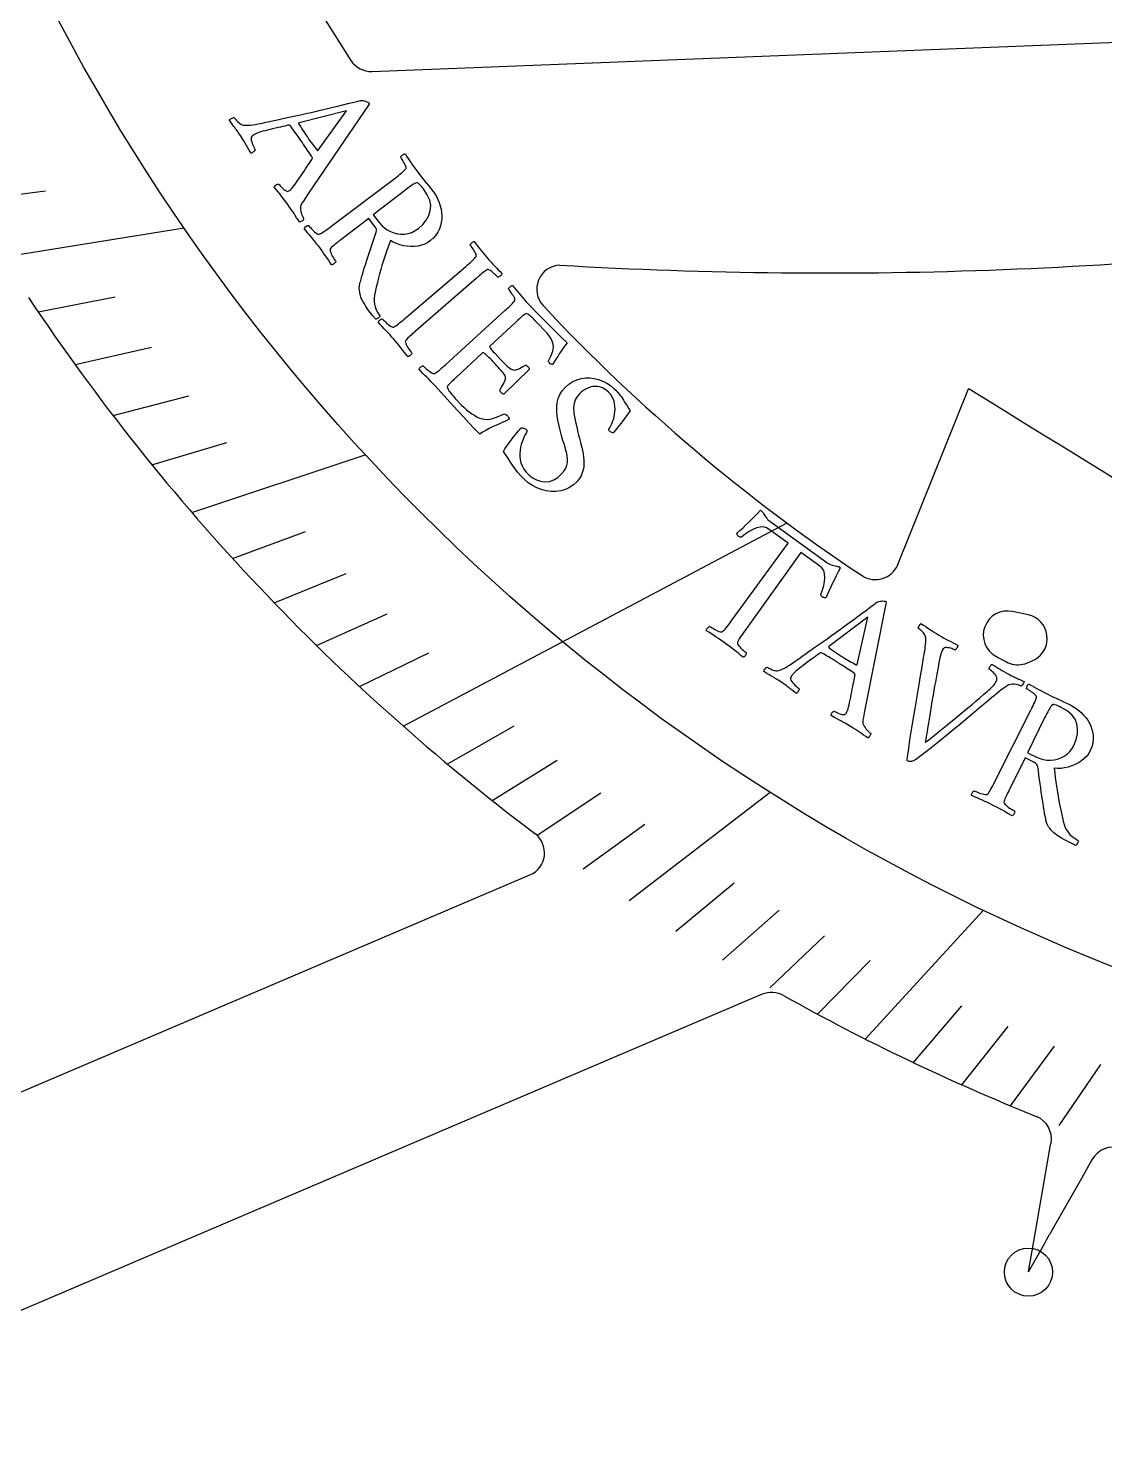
# Model space of a CAD drawing. Header units: millimetres. Extents: x -31.9 to 31.9, y -31.9 to 31.9.
# Drawn here: x -18.96 to -7.79, y -15.51 to -0.73 of the extents above; entities that cross this region are included whole.
import ezdxf

# ---------------------------------------------------------------- set-up
doc = ezdxf.new("R2010")
doc.units = ezdxf.units.MM
for name, color, linetype in [('CUT_INNER', 6, 'Continuous'), ('CUT_OUTER', 1, 'Continuous'), ('ENGRAVE', 7, 'Continuous'), ('ENGRAVE_FINE', 8, 'Continuous'), ('TEXT', 5, 'Continuous')]:
    doc.layers.add(name, color=color, linetype=linetype)

msp = doc.modelspace()

# ---------------------------------------------------------------- linework, layer by layer
at = {"layer": 'CUT_INNER'}
for points in [[(-15.3909, -1.1797), (-4.8455, -0.7669), (-4.8462, -0.7341)], [(-9.9364, -6.2976), (-9.2031, -4.4754), (-9.2007, -4.4702), (-9.1957, -4.4729), (-9.0109, -4.5871), (-8.821, -4.7044), (-8.631, -4.8217), (-8.4411, -4.939), (-8.2512, -5.0563), (-8.0612, -5.1737), (-7.8713, -5.291), (-7.6814, -5.4083), (-7.1116, -5.7602), (-6.9216, -5.8776), (-6.7317, -5.9949), (-6.5418, -6.1122), (-6.3518, -6.2295), (-6.3352, -6.2398)], [(-8.5839, -6.82), (-8.7126, -6.7923), (-8.747, -6.7849)], [(-8.6408, -7.3327), (-8.6167, -7.3264)], [(-23.4107, -13.6366), (-13.7536, -9.5184)], [(-11.3434, -10.7572), (-22.2004, -15.3871)], [(-8.5809, -13.6388), (-8.5803, -13.6341), (-8.543, -13.4201), (-8.5046, -13.2002), (-8.4661, -12.9803), (-8.4277, -12.7604), (-8.3893, -12.5404), (-8.3509, -12.3205), (-8.3471, -12.2987)], [(-7.9224, -12.4739), (-8.0322, -12.6682), (-8.142, -12.8626), (-8.2519, -13.0569), (-8.3617, -13.2513)]]:
    msp.add_lwpolyline(points, dxfattribs=at)
for centre, radius, start, end in [((-0.002, 9.1149), 18.6352, 190.23106, 213.11848), ((-15.4007, -0.9299), 0.25, 213.22266, 272.24191), ((-10.6803, 43.5861), 46.8577, 266.61985, 277.86924), ((-13.4333, -3.4398), 0.25, 92.24191, 223.06641), ((-0.0026, 9.1132), 22.7808, 213.69776, 233.03616), ((-0.0081, 9.106), 18.6248, 223.06101, 236.43096), ((-10.1683, -6.2042), 0.25, 236.42578, 338.0799), ((-8.7996, -7.0294), 0.25, 77.8623, 241.34766), ((-8.6364, -7.0644), 0.25, 298.6635, 77.8623), ((-3.995, 1.7251), 10.2362, 241.2441, 241.94106), ((-8.6914, -7.0879), 0.25, 241.69922, 281.67414), ((-8.8999, -6.5223), 0.8526, 289.40325, 296.72342), ((-13.8517, -9.2884), 0.25, 293.09555, 52.91016), ((-11.2453, -10.9872), 0.25, 60.65961, 113.09555), ((-0.014, 9.0871), 22.7526, 240.77484, 248.10168), ((-8.5934, -12.2557), 0.25, 350.09491, 68.02734), ((-7.7024, -12.5928), 0.2501, 70.49946, 151.60553), ((-197.2098, 93.3347), 216.8506, 330.441964, 330.559586)]:
    msp.add_arc(centre, radius, start, end, dxfattribs=at)
at = {"layer": 'CUT_OUTER'}
msp.add_circle((0, 0), 31.9, dxfattribs=at)
at = {"layer": 'ENGRAVE'}
for points in [[(-19.2283, -3.1073), (-17.3422, -2.8025)], [(-17.2603, -5.7575), (-15.4618, -5.1576)], [(-15.0693, -7.9736), (-11.0861, -5.866)], [(-12.7239, -9.7849), (-11.2613, -8.6601)], [(-10.2736, -11.221), (-9.048, -9.8824)]]:
    msp.add_lwpolyline(points, dxfattribs=at)
for centre, radius in [((0, 9.1156), 21.0426), ((-8.5814, -13.64), 0.25)]:
    msp.add_circle(centre, radius, dxfattribs=at)
at = {"layer": 'ENGRAVE_FINE'}
for points in [[(-19.5875, -2.5229), (-18.7784, -2.4187)], [(-18.8566, -3.6733), (-18.0574, -3.5176)], [(-18.4731, -4.2212), (-17.6804, -4.04)], [(-18.0788, -4.751), (-17.2935, -4.5447)], [(-17.6743, -5.2631), (-16.8974, -5.0317)], [(-16.8374, -6.2346), (-16.0801, -5.9542)], [(-16.4063, -6.6945), (-15.6603, -6.3901)], [(-15.9676, -7.1375), (-15.2336, -6.8094)], [(-15.5218, -7.5638), (-14.8008, -7.2124)], [(-14.6108, -8.3673), (-13.9184, -7.9708)], [(-14.1466, -8.745), (-13.4698, -8.3267)], [(-13.6771, -9.107), (-13.0167, -8.6673)], [(-13.2027, -9.4536), (-12.5596, -8.9931)], [(-12.2409, -10.1012), (-11.6346, -9.6009)], [(-11.7541, -10.4028), (-11.1672, -9.8834)], [(-11.2638, -10.6898), (-10.6971, -10.152)], [(-10.7702, -10.9625), (-10.2244, -10.4069)], [(-9.7743, -11.4657), (-9.2723, -10.8767)], [(-9.2725, -11.6966), (-8.7932, -11.092)], [(-8.7684, -11.9139), (-8.3125, -11.2945)], [(-8.2622, -12.1179), (-7.8302, -11.4843)]]:
    msp.add_lwpolyline(points, dxfattribs=at)
at = {"layer": 'TEXT'}
for points in [[(-16.5207, -1.7138), (-16.5174, -1.7131), (-16.5078, -1.7111), (-16.4916, -1.7077), (-16.4691, -1.7028), (-16.441, -1.6968), (-16.4084, -1.6897), (-16.3712, -1.6815), (-16.3295, -1.6721), (-16.2843, -1.662), (-16.2364, -1.6515), (-16.186, -1.6404), (-16.133, -1.6289), (-16.0785, -1.6169), (-16.0232, -1.6046), (-15.9674, -1.5917), (-15.9108, -1.5785), (-15.8546, -1.5652), (-15.7995, -1.5521), (-15.7456, -1.5392), (-15.6929, -1.5265), (-15.6424, -1.5143), (-15.595, -1.5029), (-15.5507, -1.4921), (-15.5096, -1.4821), (-15.4999, -1.4815), (-15.4886, -1.4826), (-15.4755, -1.4852), (-15.4608, -1.4894), (-15.4467, -1.4944), (-15.4355, -1.4996), (-15.4273, -1.5049), (-15.4221, -1.5103), (-15.4211, -1.5118), (-15.4205, -1.513), (-15.4202, -1.514), (-15.4202, -1.5148), (-15.4203, -1.5157), (-15.4202, -1.5169), (-15.4201, -1.5185), (-15.4199, -1.5205), (-16.0506, -2.4437), (-16.0809, -2.49), (-16.1034, -2.5248), (-16.1181, -2.5482), (-16.1251, -2.5599), (-16.13, -2.5713), (-16.1329, -2.5842), (-16.1338, -2.5985), (-16.1326, -2.6144), (-16.13, -2.6308), (-16.1264, -2.6464), (-16.1219, -2.6614), (-16.1165, -2.6758), (-16.111, -2.6885), (-16.1064, -2.6984), (-16.1027, -2.7057), (-16.0998, -2.7104), (-16.1024, -2.7165), (-16.1068, -2.7225), (-16.1131, -2.7282), (-16.1213, -2.7337), (-16.1295, -2.7385), (-16.136, -2.742), (-16.1408, -2.7443), (-16.1439, -2.7453), (-16.1594, -2.7208), (-16.1741, -2.6977), (-16.1879, -2.6758), (-16.201, -2.6553), (-16.2144, -2.6345), (-16.2294, -2.6121), (-16.2461, -2.5881), (-16.2644, -2.5624), (-16.2839, -2.5354), (-16.302, -2.511), (-16.3187, -2.4893), (-16.3339, -2.4701), (-16.3493, -2.451), (-16.3665, -2.4296), (-16.3855, -2.4058), (-16.4062, -2.3797), (-16.4043, -2.3741), (-16.4006, -2.3685), (-16.3949, -2.3631), (-16.3873, -2.3577), (-16.3792, -2.3532), (-16.3717, -2.3502), (-16.365, -2.3489), (-16.359, -2.3491), (-16.3527, -2.3574), (-16.3441, -2.3673), (-16.3334, -2.3788), (-16.3205, -2.3918), (-16.307, -2.4042), (-16.2949, -2.4137), (-16.284, -2.4203), (-16.2743, -2.424), (-16.2684, -2.4242), (-16.2618, -2.4226), (-16.2545, -2.4194), (-16.2467, -2.4144), (-16.2385, -2.4076), (-16.2287, -2.3977), (-16.2174, -2.3845), (-16.2044, -2.3683), (-16.1903, -2.3497), (-16.1756, -2.3295), (-16.1602, -2.3079), (-16.1442, -2.2848), (-16.1281, -2.2611), (-16.1122, -2.2375), (-16.0966, -2.2143), (-16.0813, -2.1912), (-16.0668, -2.1693), (-16.0536, -2.1494), (-16.0418, -2.1316), (-16.0313, -2.1158), (-16.0227, -2.1028), (-16.0165, -2.0935), (-16.0128, -2.088), (-16.0116, -2.0861), (-16.0115, -2.0858), (-16.0114, -2.0847), (-16.011, -2.083), (-16.0106, -2.0806), (-16.0103, -2.0779), (-16.0104, -2.0756), (-16.011, -2.0735), (-16.0119, -2.0717), (-16.0202, -2.0583), (-16.0298, -2.0435), (-16.0405, -2.0274), (-16.0524, -2.01), (-16.0647, -1.9923), (-16.0765, -1.9752), (-16.0879, -1.9586), (-16.0988, -1.9427), (-16.1016, -1.9386), (-16.1045, -1.9345), (-16.1073, -1.9304), (-16.1101, -1.9263), (-16.1129, -1.9223), (-16.1155, -1.9185), (-16.1179, -1.9149), (-16.1202, -1.9115), (-16.1365, -1.8877), (-16.1516, -1.8659), (-16.1655, -1.846), (-16.1783, -1.828), (-16.1914, -1.8097), (-16.2065, -1.7893), (-16.2235, -1.7665), (-16.2425, -1.7414), (-16.2433, -1.7405), (-16.2445, -1.7397), (-16.2462, -1.7389), (-16.2484, -1.7381), (-16.2504, -1.7374), (-16.2519, -1.7368), (-16.2528, -1.7365), (-16.2531, -1.7364), (-16.2557, -1.737), (-16.2635, -1.7389), (-16.2765, -1.742), (-16.2948, -1.7462), (-16.3166, -1.7513), (-16.3405, -1.7568), (-16.3663, -1.7627), (-16.3941, -1.769), (-16.4224, -1.7755), (-16.4496, -1.782), (-16.4758, -1.7885), (-16.5009, -1.795), (-16.5255, -1.8014), (-16.5476, -1.808), (-16.5671, -1.8149), (-16.584, -1.822), (-16.5987, -1.8291), (-16.6116, -1.8357), (-16.6227, -1.8419), (-16.632, -1.8476), (-16.6397, -1.855), (-16.6442, -1.8651), (-16.6457, -1.8779), (-16.644, -1.8933), (-16.6401, -1.9098), (-16.6352, -1.926), (-16.6292, -1.9417), (-16.6221, -1.9571), (-16.6151, -1.9707), (-16.6095, -1.9814), (-16.6052, -1.9892), (-16.6022, -1.9941), (-16.6037, -1.9974), (-16.6071, -2.0016), (-16.6124, -2.0069), (-16.6197, -2.0131), (-16.6275, -2.0191), (-16.6346, -2.0237), (-16.641, -2.0269), (-16.6466, -2.0287), (-16.6562, -2.0126), (-16.665, -1.9976), (-16.673, -1.9838), (-16.6802, -1.9712), (-16.687, -1.9591), (-16.6938, -1.9471), (-16.7006, -1.935), (-16.7073, -1.9229), (-16.7148, -1.91), (-16.7237, -1.8955), (-16.7339, -1.8792), (-16.7456, -1.8612), (-16.7575, -1.8432), (-16.7686, -1.8268), (-16.779, -1.8121), (-16.7886, -1.799), (-16.7978, -1.7867), (-16.807, -1.7743), (-16.8161, -1.762), (-16.8253, -1.7497), (-16.835, -1.7365), (-16.8458, -1.7215), (-16.8577, -1.7049), (-16.8707, -1.6865), (-16.8691, -1.6833), (-16.8654, -1.6794), (-16.8596, -1.6748), (-16.8518, -1.6695), (-16.8434, -1.6644), (-16.8358, -1.6605), (-16.8292, -1.6578), (-16.8234, -1.6562), (-16.8171, -1.665), (-16.8081, -1.6758), (-16.7965, -1.6887), (-16.7822, -1.7036), (-16.7669, -1.7177), (-16.7525, -1.7278), (-16.7389, -1.7341), (-16.7262, -1.7366), (-16.7018, -1.7382), (-16.677, -1.7382), (-16.6519, -1.7367), (-16.6265, -1.7335), (-16.6007, -1.7293), (-16.5745, -1.7246), (-16.5478, -1.7194), (-16.5207, -1.7138)], [(-15.6554, -1.5888), (-16.1487, -1.7121), (-16.1488, -1.7123), (-16.1494, -1.7128), (-16.1502, -1.7138), (-16.1514, -1.7151), (-16.1526, -1.7166), (-16.1533, -1.7178), (-16.1534, -1.7189), (-16.1531, -1.7198), (-16.1429, -1.7368), (-16.1314, -1.7552), (-16.1189, -1.7751), (-16.1051, -1.7964), (-16.0914, -1.8174), (-16.0791, -1.8361), (-16.0681, -1.8526), (-16.0584, -1.8668), (-16.0457, -1.8851), (-16.0334, -1.9023), (-16.0216, -1.9185), (-16.0101, -1.9336), (-15.9986, -1.9485), (-15.9866, -1.9641), (-15.974, -1.9804), (-15.961, -1.9974), (-15.9597, -1.9987), (-15.9581, -1.9993), (-15.9562, -1.9993), (-15.954, -1.9986), (-15.952, -1.9977), (-15.9505, -1.9971), (-15.9496, -1.9967), (-15.9493, -1.9966)], [(-14.7579, -2.4247), (-14.7394, -2.4506), (-14.7227, -2.4785), (-14.7078, -2.5085), (-14.6947, -2.5406), (-14.6839, -2.574), (-14.6758, -2.6079), (-14.6704, -2.6424), (-14.6677, -2.6774), (-14.6682, -2.7124), (-14.6725, -2.747), (-14.6804, -2.7811), (-14.6921, -2.8148), (-14.7081, -2.8474), (-14.7288, -2.8783), (-14.7542, -2.9075), (-14.7845, -2.9349), (-14.813, -2.9551), (-14.8442, -2.9713), (-14.878, -2.9834), (-14.9144, -2.9915), (-14.9522, -2.9958), (-14.9902, -2.9967), (-15.0284, -2.9941), (-15.0667, -2.9881), (-15.104, -2.9789), (-15.1388, -2.967), (-15.1714, -2.9524), (-15.2015, -2.935), (-15.2187, -2.9813), (-15.2348, -3.0261), (-15.2497, -3.0696), (-15.2635, -3.1116), (-15.2765, -3.153), (-15.2889, -3.1949), (-15.3009, -3.237), (-15.3124, -3.2796), (-15.3239, -3.3235), (-15.3357, -3.3699), (-15.348, -3.4187), (-15.3606, -3.4699), (-15.3672, -3.5034), (-15.3704, -3.5354), (-15.3703, -3.5659), (-15.3669, -3.5948), (-15.3595, -3.6236), (-15.3474, -3.6537), (-15.3305, -3.6851), (-15.309, -3.7177), (-15.3106, -3.7233), (-15.3146, -3.729), (-15.3208, -3.7346), (-15.3294, -3.7401), (-15.3383, -3.745), (-15.3452, -3.7487), (-15.3502, -3.7511), (-15.3534, -3.7522), (-15.3838, -3.7151), (-15.4108, -3.6806), (-15.4344, -3.6487), (-15.4545, -3.6195), (-15.4713, -3.5932), (-15.485, -3.5702), (-15.4955, -3.5503), (-15.5029, -3.5336), (-15.5064, -3.522), (-15.5104, -3.5081), (-15.5147, -3.4919), (-15.5195, -3.4735), (-15.523, -3.4529), (-15.5237, -3.4303), (-15.5216, -3.4059), (-15.5167, -3.3795), (-15.5136, -3.3676), (-15.5092, -3.3513), (-15.5034, -3.3307), (-15.4962, -3.3057), (-15.4878, -3.2773), (-15.4784, -3.2461), (-15.4679, -3.2122), (-15.4563, -3.1756), (-15.444, -3.137), (-15.4311, -3.0972), (-15.4178, -3.0561), (-15.404, -3.0138), (-15.3898, -2.9712), (-15.3756, -2.9293), (-15.3613, -2.888), (-15.3469, -2.8475), (-15.3445, -2.8333), (-15.3467, -2.8183), (-15.3533, -2.8024), (-15.3644, -2.7856), (-15.4262, -2.7055), (-15.7161, -2.9276), (-15.7185, -2.9294), (-15.7209, -2.9313), (-15.7232, -2.9331), (-15.7256, -2.9349), (-15.728, -2.9368), (-15.7304, -2.9386), (-15.7328, -2.9404), (-15.7352, -2.9423), (-15.7499, -2.9536), (-15.7639, -2.9646), (-15.7771, -2.9751), (-15.7895, -2.9852), (-15.8008, -2.9949), (-15.8106, -3.0042), (-15.819, -3.0133), (-15.8258, -3.022), (-15.8275, -3.0278), (-15.8272, -3.0358), (-15.8248, -3.0462), (-15.8203, -3.0588), (-15.8143, -3.0726), (-15.8076, -3.0863), (-15.8, -3.1001), (-15.7916, -3.114), (-15.7835, -3.1267), (-15.7765, -3.1371), (-15.7709, -3.1453), (-15.7665, -3.1513), (-15.7686, -3.1563), (-15.7722, -3.1619), (-15.7775, -3.1678), (-15.7843, -3.1741), (-15.7916, -3.1798), (-15.7985, -3.1836), (-15.8049, -3.1856), (-15.8108, -3.1858), (-15.8279, -3.1606), (-15.8447, -3.136), (-15.8611, -3.1119), (-15.8772, -3.0884), (-15.8934, -3.0652), (-15.9101, -3.0418), (-15.9273, -3.0184), (-15.945, -2.9948), (-15.9625, -2.972), (-15.9804, -2.9492), (-15.9988, -2.9264), (-16.0176, -2.9036), (-16.0367, -2.8807), (-16.056, -2.8577), (-16.0756, -2.8345), (-16.0953, -2.8111), (-16.0936, -2.8054), (-16.09, -2.7998), (-16.0844, -2.7942), (-16.077, -2.7886), (-16.0691, -2.7838), (-16.0619, -2.7803), (-16.0556, -2.7783), (-16.0502, -2.7777), (-16.0456, -2.7835), (-16.0393, -2.7911), (-16.031, -2.8006), (-16.021, -2.8119), (-16.0099, -2.8237), (-15.9985, -2.8349), (-15.9869, -2.8453), (-15.975, -2.8551), (-15.9638, -2.8631), (-15.9545, -2.8681), (-15.9471, -2.8703), (-15.9416, -2.8695), (-15.9291, -2.8646), (-15.9157, -2.858), (-15.9015, -2.8496), (-15.8864, -2.8394), (-15.8706, -2.8281), (-15.8542, -2.8162), (-15.8374, -2.8038), (-15.82, -2.7908), (-15.1526, -2.286), (-15.1353, -2.2729), (-15.1185, -2.2601), (-15.1023, -2.2475), (-15.0866, -2.2352), (-15.0723, -2.2233), (-15.06, -2.2118), (-15.0496, -2.2008), (-15.0413, -2.1903), (-15.0384, -2.1848), (-15.038, -2.1773), (-15.0401, -2.1675), (-15.0448, -2.1557), (-15.0509, -2.1427), (-15.0575, -2.1298), (-15.0645, -2.117), (-15.072, -2.1041), (-15.0791, -2.0923), (-15.0852, -2.0826), (-15.0902, -2.0749), (-15.0941, -2.0692), (-15.0918, -2.0643), (-15.088, -2.059), (-15.0825, -2.0533), (-15.0756, -2.0471), (-15.0681, -2.0416), (-15.0611, -2.0379), (-15.0548, -2.036), (-15.049, -2.0358), (-15.0329, -2.0593), (-15.017, -2.0826), (-15.0014, -2.1056), (-14.9861, -2.1285), (-14.9708, -2.151), (-14.9553, -2.1732), (-14.9395, -2.195), (-14.9234, -2.2165), (-14.9062, -2.239), (-14.8881, -2.2621), (-14.8691, -2.2859), (-14.8492, -2.3103), (-14.8283, -2.3361), (-14.8061, -2.3637), (-14.7826, -2.3933), (-14.7579, -2.4247)], [(-14.9099, -2.8083), (-14.8646, -2.7668), (-14.8291, -2.7223), (-14.8031, -2.6749), (-14.7868, -2.6247), (-14.7827, -2.572), (-14.7934, -2.5168), (-14.819, -2.4593), (-14.8592, -2.3991), (-14.8653, -2.3915), (-14.873, -2.3822), (-14.8822, -2.3712), (-14.8931, -2.3586), (-14.9042, -2.3471), (-14.9142, -2.3394), (-14.9231, -2.3356), (-14.931, -2.3357), (-14.9415, -2.3394), (-14.9539, -2.3457), (-14.9684, -2.3546), (-14.9848, -2.366), (-15.0022, -2.3788), (-15.0197, -2.3918), (-15.0372, -2.405), (-15.0547, -2.4183), (-15.3784, -2.6689), (-15.3156, -2.7503), (-15.2911, -2.7783), (-15.2636, -2.8029), (-15.2332, -2.824), (-15.1998, -2.8417), (-15.1645, -2.8552), (-15.1284, -2.8641), (-15.0914, -2.8684), (-15.0536, -2.8679), (-15.016, -2.8621), (-14.9795, -2.8502), (-14.9442, -2.8323), (-14.9099, -2.8083)], [(-14.1929, -3.1191), (-14.1748, -3.1398), (-14.1565, -3.16), (-14.1382, -3.1797), (-14.1198, -3.1988), (-14.1012, -3.2179), (-14.0823, -3.2374), (-14.0631, -3.2575), (-14.0435, -3.2781), (-14.0449, -3.2837), (-14.0482, -3.2896), (-14.0532, -3.2956), (-14.0602, -3.3017), (-14.0676, -3.3073), (-14.0744, -3.3114), (-14.0804, -3.3141), (-14.0857, -3.3153), (-14.0904, -3.3102), (-14.097, -3.3036), (-14.1055, -3.2954), (-14.1158, -3.2856), (-14.127, -3.2754), (-14.1382, -3.2657), (-14.1494, -3.2567), (-14.1605, -3.2483), (-14.171, -3.2415), (-14.1801, -3.2373), (-14.1879, -3.2358), (-14.1943, -3.237), (-14.2042, -3.2421), (-14.2147, -3.2487), (-14.226, -3.2567), (-14.2381, -3.2661), (-14.2508, -3.2766), (-14.2639, -3.2876), (-14.2776, -3.2993), (-14.2917, -3.3115), (-14.294, -3.3135), (-14.2963, -3.3154), (-14.2985, -3.3174), (-14.3008, -3.3194), (-14.3031, -3.3214), (-14.3054, -3.3233), (-14.3076, -3.3253), (-14.3099, -3.3273), (-14.9413, -3.8763), (-14.9436, -3.8783), (-14.9459, -3.8803), (-14.9482, -3.8823), (-14.9504, -3.8842), (-14.9527, -3.8862), (-14.955, -3.8882), (-14.9572, -3.8902), (-14.9595, -3.8921), (-14.9735, -3.9044), (-14.9868, -3.9162), (-14.9993, -3.9275), (-15.0111, -3.9383), (-15.0218, -3.9487), (-15.031, -3.9587), (-15.0387, -3.9682), (-15.045, -3.9773), (-15.0464, -3.9832), (-15.0455, -3.9912), (-15.0425, -4.0014), (-15.0372, -4.0137), (-15.0304, -4.0271), (-15.0229, -4.0404), (-15.0144, -4.0537), (-15.0052, -4.067), (-14.9963, -4.0792), (-14.9887, -4.0892), (-14.9826, -4.097), (-14.9778, -4.1027), (-14.9796, -4.1079), (-14.9829, -4.1136), (-14.9877, -4.1199), (-14.9942, -4.1266), (-15.0012, -4.1327), (-15.0078, -4.137), (-15.0141, -4.1393), (-15.02, -4.1398), (-15.0386, -4.1158), (-15.0568, -4.0923), (-15.0747, -4.0693), (-15.0922, -4.0468), (-15.1098, -4.0246), (-15.1279, -4.0023), (-15.1465, -3.98), (-15.1656, -3.9576), (-15.1845, -3.9359), (-15.2038, -3.9143), (-15.2236, -3.8927), (-15.2437, -3.8711), (-15.2642, -3.8494), (-15.2849, -3.8276), (-15.3059, -3.8056), (-15.3271, -3.7835), (-15.3257, -3.7778), (-15.3224, -3.7719), (-15.3172, -3.766), (-15.3102, -3.76), (-15.3025, -3.7546), (-15.2956, -3.7507), (-15.2895, -3.7483), (-15.2841, -3.7473), (-15.2792, -3.7529), (-15.2723, -3.7601), (-15.2636, -3.769), (-15.2528, -3.7797), (-15.241, -3.7908), (-15.229, -3.8012), (-15.2167, -3.811), (-15.2042, -3.82), (-15.1926, -3.8272), (-15.183, -3.8317), (-15.1755, -3.8334), (-15.17, -3.8323), (-15.1578, -3.8267), (-15.1449, -3.8192), (-15.1312, -3.8099), (-15.1167, -3.7989), (-15.1017, -3.7866), (-15.0861, -3.7737), (-15.0701, -3.7602), (-15.0535, -3.7462), (-14.4174, -3.2026), (-14.4008, -3.1885), (-14.3849, -3.1746), (-14.3695, -3.161), (-14.3547, -3.1478), (-14.3411, -3.135), (-14.3295, -3.1228), (-14.3199, -3.1112), (-14.3122, -3.1002), (-14.3096, -3.0946), (-14.3097, -3.0869), (-14.3124, -3.0774), (-14.3178, -3.0658), (-14.3248, -3.0532), (-14.3322, -3.0406), (-14.3402, -3.028), (-14.3487, -3.0153), (-14.3569, -3.0037), (-14.3637, -2.9941), (-14.3693, -2.9866), (-14.3737, -2.9811), (-14.3717, -2.9761), (-14.3681, -2.9705), (-14.3631, -2.9645), (-14.3565, -2.9579), (-14.3493, -2.952), (-14.3427, -2.9479), (-14.3364, -2.9455), (-14.3307, -2.945), (-14.3131, -2.9675), (-14.2957, -2.9899), (-14.2785, -3.0122), (-14.2616, -3.0343), (-14.2447, -3.0562), (-14.2276, -3.0776), (-14.2103, -3.0986), (-14.1929, -3.1191)], [(-13.7909, -3.5705), (-13.7447, -3.62), (-13.6955, -3.6713), (-13.6432, -3.7242), (-13.588, -3.7789), (-13.5316, -3.8342), (-13.4763, -3.8891), (-13.4219, -3.9435), (-13.3685, -3.9976), (-13.3909, -4.0268), (-13.4117, -4.0554), (-13.4308, -4.0835), (-13.4484, -4.1111), (-13.4654, -4.1385), (-13.483, -4.1661), (-13.501, -4.1938), (-13.5195, -4.2218), (-13.5267, -4.2209), (-13.5341, -4.2178), (-13.5418, -4.2126), (-13.5498, -4.2054), (-13.557, -4.1968), (-13.5609, -4.1891), (-13.5615, -4.1822), (-13.5588, -4.1762), (-13.5323, -4.1263), (-13.5157, -4.0818), (-13.5088, -4.0427), (-13.5118, -4.0089), (-13.522, -3.9782), (-13.5366, -3.9486), (-13.5558, -3.9201), (-13.5794, -3.8925), (-13.6905, -3.7756), (-13.6953, -3.7706), (-13.7018, -3.7639), (-13.7101, -3.7555), (-13.7201, -3.7455), (-13.731, -3.7349), (-13.7417, -3.725), (-13.7525, -3.7156), (-13.7631, -3.7068), (-13.7731, -3.6997), (-13.7816, -3.6951), (-13.7887, -3.6932), (-13.7943, -3.6939), (-13.804, -3.6993), (-13.8144, -3.7062), (-13.8254, -3.7146), (-13.8372, -3.7244), (-13.8493, -3.7351), (-13.8616, -3.7461), (-13.8739, -3.7573), (-13.8864, -3.7688), (-13.8912, -3.7733), (-13.8956, -3.7773), (-13.8993, -3.7808), (-13.9025, -3.7838), (-14.1703, -4.0322), (-14.1718, -4.0358), (-14.1707, -4.0413), (-14.1668, -4.0487), (-14.1601, -4.0578), (-14.1518, -4.0681), (-14.1427, -4.0787), (-14.133, -4.0897), (-14.1225, -4.1011), (-14.0535, -4.1744), (-14.0309, -4.1979), (-14.0105, -4.2183), (-13.9923, -4.2355), (-13.9765, -4.2496), (-13.9621, -4.2608), (-13.9487, -4.2692), (-13.9362, -4.2748), (-13.9245, -4.2777), (-13.913, -4.2783), (-13.9009, -4.2769), (-13.8882, -4.2736), (-13.875, -4.2684), (-13.8605, -4.2614), (-13.844, -4.2528), (-13.8256, -4.2427), (-13.8051, -4.2309), (-13.799, -4.2284), (-13.7921, -4.2293), (-13.7844, -4.2334), (-13.776, -4.2409), (-13.7688, -4.2491), (-13.7638, -4.257), (-13.7608, -4.2646), (-13.76, -4.2718), (-14.0246, -4.5292), (-14.0306, -4.5281), (-14.0373, -4.5248), (-14.0446, -4.5194), (-14.0526, -4.5119), (-14.0596, -4.5035), (-14.0637, -4.4955), (-14.0649, -4.4878), (-14.0634, -4.4806), (-14.0492, -4.4576), (-14.0374, -4.4378), (-14.0279, -4.4212), (-14.0208, -4.4077), (-14.0156, -4.3965), (-14.0115, -4.387), (-14.0088, -4.379), (-14.0073, -4.3725), (-14.0067, -4.3669), (-14.0067, -4.3613), (-14.0072, -4.3556), (-14.0082, -4.3499), (-14.01, -4.3426), (-14.0146, -4.3335), (-14.0219, -4.3224), (-14.0318, -4.3094), (-14.0434, -4.2952), (-14.0558, -4.2806), (-14.069, -4.2655), (-14.0829, -4.2499), (-14.097, -4.2344), (-14.1108, -4.2194), (-14.1242, -4.2049), (-14.1373, -4.1909), (-14.1465, -4.1812), (-14.1563, -4.171), (-14.1668, -4.1603), (-14.178, -4.1489), (-14.1893, -4.1378), (-14.2, -4.1277), (-14.21, -4.1185), (-14.2195, -4.1104), (-14.228, -4.1041), (-14.2352, -4.1005), (-14.2409, -4.0998), (-14.2453, -4.1018), (-14.5189, -4.3557), (-14.5205, -4.3572), (-14.5226, -4.3591), (-14.5249, -4.3613), (-14.5277, -4.3638), (-14.5387, -4.3741), (-14.5511, -4.3859), (-14.5648, -4.3991), (-14.58, -4.4137), (-14.5938, -4.4278), (-14.6034, -4.4393), (-14.609, -4.4482), (-14.6105, -4.4546), (-14.6078, -4.4667), (-14.6033, -4.4788), (-14.5971, -4.4908), (-14.589, -4.5027), (-14.5784, -4.5159), (-14.5647, -4.532), (-14.5478, -4.5508), (-14.5278, -4.5724), (-14.4619, -4.6419), (-14.4368, -4.6671), (-14.4105, -4.6907), (-14.3831, -4.713), (-14.3545, -4.7337), (-14.3261, -4.7519), (-14.2991, -4.7665), (-14.2734, -4.7774), (-14.2492, -4.7846), (-14.2226, -4.7895), (-14.1955, -4.7904), (-14.168, -4.7872), (-14.1401, -4.78), (-14.1116, -4.7702), (-14.0825, -4.7595), (-14.0528, -4.7477), (-14.0225, -4.7349), (-14.0164, -4.7336), (-14.0097, -4.735), (-14.0022, -4.7393), (-13.9941, -4.7465), (-13.9829, -4.7588), (-13.975, -4.77), (-13.9702, -4.7802), (-13.9686, -4.7892), (-14.0077, -4.8078), (-14.0481, -4.8267), (-14.0899, -4.846), (-14.1331, -4.8656), (-14.1748, -4.8853), (-14.2122, -4.9048), (-14.2452, -4.924), (-14.2738, -4.943), (-14.3302, -4.8852), (-14.3857, -4.8271), (-14.4405, -4.7685), (-14.4945, -4.7096), (-14.5499, -4.6487), (-14.6089, -4.5842), (-14.6715, -4.5161), (-14.7376, -4.4442), (-14.7606, -4.4194), (-14.7827, -4.3961), (-14.8038, -4.3744), (-14.824, -4.3542), (-14.8437, -4.3344), (-14.8634, -4.314), (-14.8832, -4.293), (-14.903, -4.2712), (-14.9018, -4.2654), (-14.8987, -4.2595), (-14.8937, -4.2534), (-14.8869, -4.2471), (-14.8794, -4.2415), (-14.8726, -4.2374), (-14.8666, -4.2348), (-14.8612, -4.2337), (-14.8561, -4.239), (-14.849, -4.2461), (-14.84, -4.2547), (-14.8289, -4.265), (-14.8168, -4.2758), (-14.8044, -4.2858), (-14.7918, -4.2951), (-14.779, -4.3037), (-14.7672, -4.3106), (-14.7575, -4.3147), (-14.7499, -4.3162), (-14.7444, -4.3149), (-14.7324, -4.3089), (-14.7197, -4.301), (-14.7064, -4.2913), (-14.6923, -4.2798), (-14.6776, -4.267), (-14.6625, -4.2536), (-14.6469, -4.2397), (-14.6308, -4.2251), (-14.0125, -3.6613), (-13.9964, -3.6466), (-13.981, -3.6322), (-13.966, -3.6182), (-13.9516, -3.6045), (-13.9384, -3.5913), (-13.9272, -3.5787), (-13.918, -3.5668), (-13.9107, -3.5555), (-13.9083, -3.5498), (-13.9086, -3.5422), (-13.9116, -3.5327), (-13.9174, -3.5213), (-13.9248, -3.509), (-13.9327, -3.4966), (-13.9411, -3.4843), (-13.95, -3.4719), (-13.9585, -3.4605), (-13.9656, -3.4511), (-13.9715, -3.4438), (-13.976, -3.4385), (-13.9741, -3.4334), (-13.9708, -3.4277), (-13.9659, -3.4215), (-13.9595, -3.4147), (-13.9526, -3.4086), (-13.946, -3.4042), (-13.9399, -3.4017), (-13.9342, -3.401), (-13.9158, -3.4229), (-13.8978, -3.4447), (-13.8799, -3.4665), (-13.8622, -3.488), (-13.8446, -3.5094), (-13.8268, -3.5302), (-13.8089, -3.5506), (-13.7909, -3.5705)], [(-12.8832, -4.4692), (-12.8629, -4.4891), (-12.845, -4.5078), (-12.8295, -4.5254), (-12.8164, -4.5419), (-12.8046, -4.5582), (-12.7931, -4.5751), (-12.7818, -4.5926), (-12.7707, -4.6107), (-12.759, -4.6302), (-12.7457, -4.6517), (-12.7309, -4.6753), (-12.7145, -4.7009), (-12.7365, -4.7329), (-12.7594, -4.765), (-12.7831, -4.7971), (-12.8077, -4.8293), (-12.8312, -4.8594), (-12.8516, -4.8853), (-12.869, -4.9071), (-12.8833, -4.9246), (-12.8866, -4.928), (-12.8911, -4.9294), (-12.8967, -4.9289), (-12.9036, -4.9265), (-12.9105, -4.9231), (-12.9165, -4.9197), (-12.9215, -4.9163), (-12.9256, -4.913), (-12.93, -4.9083), (-12.9332, -4.9033), (-12.9351, -4.8981), (-12.9359, -4.8926), (-12.9253, -4.8768), (-12.9151, -4.8586), (-12.9052, -4.8379), (-12.8958, -4.8149), (-12.8874, -4.7902), (-12.8806, -4.7647), (-12.8755, -4.7383), (-12.872, -4.7111), (-12.8705, -4.6835), (-12.8715, -4.6562), (-12.875, -4.6292), (-12.881, -4.6024), (-12.89, -4.5764), (-12.9026, -4.5521), (-12.9187, -4.5293), (-12.9385, -4.5081), (-12.9663, -4.4846), (-12.994, -4.4669), (-13.0218, -4.4551), (-13.0495, -4.4491), (-13.0768, -4.4479), (-13.1033, -4.4502), (-13.129, -4.4561), (-13.1538, -4.4656), (-13.1772, -4.4777), (-13.1987, -4.4912), (-13.2184, -4.5062), (-13.2361, -4.5227), (-13.2604, -4.5514), (-13.2789, -4.5812), (-13.2915, -4.6121), (-13.2982, -4.6442), (-13.3004, -4.6773), (-13.2995, -4.7112), (-13.2957, -4.7459), (-13.2887, -4.7813), (-13.2802, -4.8173), (-13.2718, -4.8536), (-13.2633, -4.8902), (-13.2548, -4.927), (-13.2477, -4.9549), (-13.2402, -4.9842), (-13.2322, -5.0149), (-13.2238, -5.0469), (-13.2157, -5.0799), (-13.2085, -5.1133), (-13.2023, -5.1471), (-13.1971, -5.1813), (-13.1938, -5.2155), (-13.1933, -5.2492), (-13.1958, -5.2824), (-13.2011, -5.3152), (-13.2101, -5.347), (-13.2234, -5.3774), (-13.2411, -5.4063), (-13.2632, -5.4337), (-13.3007, -5.4694), (-13.3417, -5.4977), (-13.386, -5.5186), (-13.4338, -5.532), (-13.4834, -5.5385), (-13.5332, -5.5387), (-13.5832, -5.5325), (-13.6332, -5.5198), (-13.6819, -5.5014), (-13.7278, -5.4777), (-13.7708, -5.4488), (-13.8108, -5.4147), (-13.8459, -5.3794), (-13.8782, -5.3427), (-13.908, -5.3045), (-13.935, -5.2649), (-13.9602, -5.2258), (-13.9842, -5.1891), (-14.0071, -5.1547), (-14.0288, -5.1227), (-14.0123, -5.0975), (-13.9947, -5.0718), (-13.9762, -5.0457), (-13.9567, -5.0192), (-13.9372, -4.9933), (-13.9187, -4.9692), (-13.9013, -4.9469), (-13.885, -4.9264), (-13.8706, -4.9087), (-13.8591, -4.8949), (-13.8505, -4.8849), (-13.8448, -4.8787), (-13.8377, -4.8789), (-13.8306, -4.8797), (-13.8235, -4.881), (-13.8164, -4.8828), (-13.8095, -4.8852), (-13.8032, -4.8884), (-13.7974, -4.8922), (-13.7921, -4.8968), (-13.7871, -4.9033), (-13.7849, -4.9102), (-13.7856, -4.9175), (-13.789, -4.9252), (-13.7971, -4.9388), (-13.8058, -4.9555), (-13.8151, -4.9752), (-13.8252, -4.9979), (-13.8348, -5.0231), (-13.8431, -5.0502), (-13.85, -5.0792), (-13.8555, -5.11), (-13.8585, -5.142), (-13.8579, -5.1744), (-13.8538, -5.2073), (-13.8462, -5.2406), (-13.8339, -5.2737), (-13.8158, -5.3063), (-13.7919, -5.3383), (-13.7623, -5.3695), (-13.7259, -5.3986), (-13.6862, -5.4197), (-13.6434, -5.4329), (-13.5973, -5.438), (-13.5509, -5.4338), (-13.5066, -5.4188), (-13.4644, -5.3929), (-13.4245, -5.3563), (-13.3997, -5.3263), (-13.3815, -5.2963), (-13.3697, -5.2666), (-13.3643, -5.237), (-13.3636, -5.2071), (-13.3659, -5.1764), (-13.3712, -5.145), (-13.3795, -5.1128), (-13.3894, -5.0797), (-13.3998, -5.0454), (-13.4105, -5.01), (-13.4216, -4.9735), (-13.4328, -4.9315), (-13.4435, -4.8883), (-13.4538, -4.8439), (-13.4636, -4.7983), (-13.4711, -4.7523), (-13.4747, -4.7067), (-13.4743, -4.6616), (-13.4699, -4.617), (-13.46, -4.5738), (-13.443, -4.533), (-13.419, -4.4946), (-13.3879, -4.4584), (-13.3501, -4.4248), (-13.3099, -4.3983), (-13.2674, -4.3788), (-13.2226, -4.3663), (-13.1768, -4.3602), (-13.1312, -4.3599), (-13.0859, -4.3653), (-13.0409, -4.3766), (-12.9973, -4.393), (-12.9565, -4.4139), (-12.9185, -4.4393), (-12.8832, -4.4692)], [(-10.6727, -6.2766), (-10.6622, -6.2831), (-10.6496, -6.2895), (-10.635, -6.2958), (-10.6182, -6.302), (-10.6015, -6.3076), (-10.5868, -6.312), (-10.5743, -6.3153), (-10.5639, -6.3174), (-10.5561, -6.3185), (-10.5498, -6.3197), (-10.5452, -6.3211), (-10.542, -6.3226), (-10.5397, -6.3245), (-10.5375, -6.327), (-10.5353, -6.3299), (-10.5332, -6.3335), (-10.5544, -6.3733), (-10.5747, -6.4127), (-10.5944, -6.4516), (-10.6133, -6.4902), (-10.6314, -6.5284), (-10.6488, -6.5661), (-10.6655, -6.6035), (-10.6814, -6.6404), (-10.6845, -6.6409), (-10.6883, -6.6412), (-10.6929, -6.6412), (-10.6983, -6.6411), (-10.7039, -6.6403), (-10.7094, -6.6384), (-10.7147, -6.6354), (-10.7198, -6.6313), (-10.7275, -6.6253), (-10.7329, -6.6194), (-10.7359, -6.6135), (-10.7366, -6.6077), (-10.7183, -6.5608), (-10.7049, -6.5157), (-10.6964, -6.4724), (-10.6929, -6.4309), (-10.6956, -6.3928), (-10.7058, -6.3598), (-10.7236, -6.3319), (-10.7489, -6.3091), (-10.9434, -6.1718), (-11.525, -6.9843), (-11.5376, -7.002), (-11.5496, -7.0192), (-11.5611, -7.0358), (-11.5721, -7.0518), (-11.5819, -7.0672), (-11.59, -7.0816), (-11.5963, -7.0951), (-11.6008, -7.1077), (-11.6008, -7.1138), (-11.5981, -7.1214), (-11.5928, -7.1306), (-11.5848, -7.1414), (-11.5752, -7.1528), (-11.5648, -7.1639), (-11.5538, -7.1747), (-11.5422, -7.1852), (-11.531, -7.1947), (-11.5216, -7.2025), (-11.514, -7.2086), (-11.5081, -7.213), (-11.5086, -7.2184), (-11.5105, -7.2248), (-11.5138, -7.232), (-11.5184, -7.24), (-11.5238, -7.2476), (-11.5293, -7.2533), (-11.5348, -7.257), (-11.5404, -7.2589), (-11.5641, -7.2398), (-11.5873, -7.2211), (-11.61, -7.2029), (-11.6323, -7.1851), (-11.6546, -7.1676), (-11.6773, -7.1501), (-11.7006, -7.1327), (-11.7244, -7.1153), (-11.7478, -7.0986), (-11.7716, -7.082), (-11.7958, -7.0656), (-11.8204, -7.0492), (-11.8454, -7.0329), (-11.8706, -7.0165), (-11.896, -7), (-11.9218, -6.9834), (-11.9217, -6.9775), (-11.9199, -6.971), (-11.9163, -6.9641), (-11.9108, -6.9566), (-11.9046, -6.9496), (-11.8988, -6.9442), (-11.8934, -6.9404), (-11.8883, -6.9382), (-11.8823, -6.9425), (-11.8739, -6.9479), (-11.8633, -6.9546), (-11.8504, -6.9625), (-11.8364, -6.9706), (-11.8222, -6.9779), (-11.8081, -6.9845), (-11.7938, -6.9904), (-11.7808, -6.9948), (-11.7705, -6.9969), (-11.7627, -6.9968), (-11.7576, -6.9945), (-11.7471, -6.9862), (-11.7362, -6.9759), (-11.7251, -6.9637), (-11.7136, -6.9496), (-11.7018, -6.9341), (-11.6896, -6.918), (-11.6771, -6.9012), (-11.6643, -6.8837), (-11.0756, -6.0762), (-11.2701, -5.9325), (-11.2997, -5.9156), (-11.3318, -5.9075), (-11.3663, -5.9081), (-11.4033, -5.9175), (-11.4418, -5.9339), (-11.4805, -5.9553), (-11.5196, -5.9818), (-11.559, -6.0134), (-11.5648, -6.0145), (-11.5713, -6.0135), (-11.5786, -6.0102), (-11.5867, -6.0048), (-11.5922, -6.0013), (-11.5966, -5.9973), (-11.5998, -5.9929), (-11.602, -5.988), (-11.6035, -5.9832), (-11.6046, -5.979), (-11.6054, -5.9754), (-11.6059, -5.9724), (-11.5759, -5.9456), (-11.5458, -5.918), (-11.5156, -5.8894), (-11.4854, -5.86), (-11.4551, -5.8297), (-11.4245, -5.7986), (-11.3936, -5.7668), (-11.3625, -5.7342), (-11.3576, -5.736), (-11.3528, -5.7388), (-11.3482, -5.7426), (-11.3437, -5.7473), (-11.3396, -5.7524), (-11.3362, -5.7571), (-11.3334, -5.7616), (-11.3313, -5.7656), (-11.3262, -5.7746), (-11.3197, -5.7848), (-11.3119, -5.7962), (-11.3028, -5.8087), (-11.293, -5.821), (-11.2834, -5.8318), (-11.274, -5.841), (-11.2647, -5.8487)], [(-10.9941, -7.2959), (-10.9914, -7.294), (-10.9833, -7.2884), (-10.9698, -7.2789), (-10.9509, -7.2657), (-10.9274, -7.2492), (-10.9001, -7.2299), (-10.8691, -7.2079), (-10.8343, -7.183), (-10.7966, -7.1561), (-10.7567, -7.1277), (-10.7145, -7.0979), (-10.6702, -7.0666), (-10.6246, -7.0344), (-10.5786, -7.0014), (-10.5321, -6.9679), (-10.4852, -6.9336), (-10.4386, -6.8994), (-10.393, -6.8659), (-10.3484, -6.833), (-10.3048, -6.8008), (-10.263, -6.7699), (-10.2238, -6.7409), (-10.1873, -6.7137), (-10.1533, -6.6885), (-10.1446, -6.6842), (-10.1338, -6.6807), (-10.1207, -6.6781), (-10.1055, -6.6762), (-10.0906, -6.6753), (-10.0783, -6.6757), (-10.0687, -6.6774), (-10.0617, -6.6804), (-10.0603, -6.6813), (-10.0592, -6.6822), (-10.0585, -6.6831), (-10.0582, -6.6838), (-10.0579, -6.6846), (-10.0574, -6.6857), (-10.0567, -6.6872), (-10.0558, -6.6889), (-10.2768, -7.7849), (-10.2867, -7.8394), (-10.2938, -7.8802), (-10.2983, -7.9074), (-10.3001, -7.921), (-10.3002, -7.9333), (-10.2979, -7.9463), (-10.2931, -7.9599), (-10.2858, -7.9741), (-10.277, -7.9881), (-10.2676, -8.0011), (-10.2576, -8.0132), (-10.247, -8.0243), (-10.237, -8.0338), (-10.2289, -8.0412), (-10.2226, -8.0465), (-10.2182, -8.0497), (-10.2182, -8.0563), (-10.2199, -8.0635), (-10.2235, -8.0713), (-10.2288, -8.0795), (-10.2346, -8.0871), (-10.2392, -8.0929), (-10.2427, -8.0969), (-10.2452, -8.099), (-10.269, -8.0825), (-10.2915, -8.0669), (-10.3128, -8.0522), (-10.3328, -8.0383), (-10.3532, -8.0245), (-10.3758, -8.0097), (-10.4006, -7.994), (-10.4274, -7.9775), (-10.4559, -7.9603), (-10.4821, -7.9449), (-10.5059, -7.9313), (-10.5274, -7.9196), (-10.5491, -7.908), (-10.5732, -7.895), (-10.6, -7.8805), (-10.6292, -7.8645), (-10.6297, -7.8586), (-10.6284, -7.8521), (-10.6253, -7.8448), (-10.6204, -7.8369), (-10.6147, -7.8296), (-10.609, -7.824), (-10.6033, -7.8201), (-10.5977, -7.818), (-10.5886, -7.8232), (-10.5769, -7.8289), (-10.5625, -7.8353), (-10.5455, -7.8423), (-10.5284, -7.8484), (-10.5135, -7.8524), (-10.5008, -7.8543), (-10.4905, -7.854), (-10.4849, -7.8518), (-10.4795, -7.8478), (-10.4741, -7.842), (-10.4688, -7.8344), (-10.4639, -7.8249), (-10.4588, -7.8119), (-10.4534, -7.7954), (-10.4478, -7.7754), (-10.4421, -7.7527), (-10.4364, -7.7285), (-10.4306, -7.7026), (-10.4249, -7.675), (-10.4193, -7.6469), (-10.4138, -7.619), (-10.4086, -7.5915), (-10.4034, -7.5643), (-10.3986, -7.5385), (-10.3942, -7.5151), (-10.3903, -7.494), (-10.3868, -7.4754), (-10.3839, -7.4601), (-10.3819, -7.4491), (-10.3806, -7.4426), (-10.3802, -7.4404), (-10.3803, -7.4401), (-10.3805, -7.439), (-10.3809, -7.4373), (-10.3815, -7.4349), (-10.3822, -7.4323), (-10.3833, -7.4302), (-10.3845, -7.4285), (-10.3861, -7.4272), (-10.399, -7.4181), (-10.4136, -7.4082), (-10.4297, -7.3976), (-10.4474, -7.3862), (-10.4657, -7.3747), (-10.4832, -7.3635), (-10.5001, -7.3527), (-10.5164, -7.3423), (-10.5206, -7.3396), (-10.5248, -7.3369), (-10.529, -7.3343), (-10.5332, -7.3316), (-10.5373, -7.329), (-10.5412, -7.3265), (-10.5449, -7.3241), (-10.5483, -7.3219), (-10.5726, -7.3064), (-10.595, -7.2921), (-10.6156, -7.2792), (-10.6343, -7.2676), (-10.6535, -7.2559), (-10.6754, -7.2429), (-10.7, -7.2286), (-10.7273, -7.2129), (-10.7283, -7.2124), (-10.7297, -7.2122), (-10.7316, -7.212), (-10.7339, -7.2121), (-10.7361, -7.2123), (-10.7376, -7.2124), (-10.7386, -7.2124), (-10.7389, -7.2124), (-10.7411, -7.214), (-10.7475, -7.2188), (-10.7583, -7.2267), (-10.7735, -7.2377), (-10.7916, -7.2509), (-10.8114, -7.2653), (-10.8329, -7.2808), (-10.8561, -7.2974), (-10.8796, -7.3144), (-10.9022, -7.331), (-10.9237, -7.3472), (-10.9442, -7.3629), (-10.9645, -7.3784), (-10.9822, -7.3931), (-10.9975, -7.4071), (-11.0103, -7.4202), (-11.0211, -7.4325), (-11.0304, -7.4436), (-11.0382, -7.4536), (-11.0446, -7.4625), (-11.0487, -7.4723), (-11.049, -7.4834), (-11.0453, -7.4957), (-11.0377, -7.5092), (-11.0278, -7.523), (-11.0169, -7.536), (-11.0053, -7.5481), (-10.9927, -7.5594), (-10.981, -7.5693), (-10.9716, -7.577), (-10.9646, -7.5824), (-10.96, -7.5858), (-10.9601, -7.5894), (-10.9616, -7.5946), (-10.9644, -7.6016), (-10.9687, -7.6101), (-10.9735, -7.6187), (-10.9783, -7.6257), (-10.9829, -7.6311), (-10.9874, -7.635), (-11.0025, -7.6239), (-11.0164, -7.6135), (-11.0292, -7.6039), (-11.0407, -7.5951), (-11.0517, -7.5866), (-11.0626, -7.5782), (-11.0736, -7.5697), (-11.0845, -7.5612), (-11.0964, -7.5523), (-11.1103, -7.5423), (-11.1261, -7.5313), (-11.1438, -7.5193), (-11.1618, -7.5074), (-11.1784, -7.4966), (-11.1937, -7.4871), (-11.2077, -7.4787), (-11.2209, -7.471), (-11.2342, -7.4632), (-11.2475, -7.4554), (-11.2607, -7.4477), (-11.2748, -7.4393), (-11.2906, -7.4297), (-11.308, -7.419), (-11.3272, -7.4071), (-11.3269, -7.4036), (-11.325, -7.3986), (-11.3215, -7.3921), (-11.3163, -7.3841), (-11.3106, -7.3762), (-11.3051, -7.3696), (-11.3001, -7.3645), (-11.2954, -7.3608), (-11.2862, -7.3664), (-11.2737, -7.3729), (-11.258, -7.3803), (-11.2389, -7.3884), (-11.2194, -7.3954), (-11.2022, -7.3992), (-11.1872, -7.3997), (-11.1746, -7.397), (-11.1514, -7.3889), (-11.1286, -7.3793), (-11.1061, -7.3681), (-11.0839, -7.3553), (-11.0618, -7.3413), (-11.0395, -7.3268), (-11.0169, -7.3117), (-10.9941, -7.2959)], [(-10.246, -6.8436), (-10.6522, -7.1493), (-10.6523, -7.1496), (-10.6526, -7.1503), (-10.653, -7.1515), (-10.6536, -7.1532), (-10.6541, -7.155), (-10.6542, -7.1564), (-10.6539, -7.1575), (-10.6533, -7.1582), (-10.6373, -7.1698), (-10.6196, -7.1823), (-10.6002, -7.1958), (-10.5792, -7.21), (-10.5585, -7.224), (-10.5398, -7.2364), (-10.5233, -7.2473), (-10.5088, -7.2566), (-10.49, -7.2686), (-10.472, -7.2796), (-10.4547, -7.2899), (-10.4383, -7.2993), (-10.4219, -7.3086), (-10.4047, -7.3182), (-10.3868, -7.3284), (-10.3682, -7.339), (-10.3665, -7.3396), (-10.3648, -7.3396), (-10.3631, -7.3388), (-10.3613, -7.3374), (-10.3598, -7.3357), (-10.3587, -7.3346), (-10.358, -7.3339), (-10.3578, -7.3336)], [(-9.5158, -7.0268), (-9.4895, -7.042), (-9.4634, -7.0566), (-9.4376, -7.0707), (-9.4119, -7.0841), (-9.3864, -7.0972), (-9.3613, -7.1102), (-9.3363, -7.1232), (-9.3116, -7.1361), (-9.3127, -7.1412), (-9.3152, -7.1477), (-9.3192, -7.1554), (-9.3246, -7.1645), (-9.3304, -7.173), (-9.3353, -7.1789), (-9.3395, -7.1822), (-9.3429, -7.183), (-9.3475, -7.1807), (-9.3545, -7.1777), (-9.3641, -7.174), (-9.3762, -7.1696), (-9.3896, -7.1654), (-9.4032, -7.1622), (-9.4169, -7.16), (-9.4309, -7.1589), (-9.4441, -7.1598), (-9.4556, -7.164), (-9.4652, -7.1714), (-9.4732, -7.1819), (-9.4815, -7.2006), (-9.4904, -7.2288), (-9.4997, -7.2665), (-9.5096, -7.3139), (-9.5142, -7.3388), (-9.5195, -7.3675), (-9.5255, -7.4001), (-9.532, -7.4365), (-9.5391, -7.4757), (-9.5465, -7.517), (-9.5543, -7.5602), (-9.5623, -7.6053), (-9.5705, -7.6515), (-9.5785, -7.6978), (-9.5863, -7.7441), (-9.594, -7.7905), (-9.6014, -7.8361), (-9.6085, -7.8797), (-9.6153, -7.9215), (-9.6219, -7.9614), (-9.6281, -7.9986), (-9.6336, -8.0323), (-9.6385, -8.0624), (-9.6429, -8.0889), (-9.6464, -8.1109), (-9.649, -8.1272), (-9.6506, -8.1379), (-9.6512, -8.1429), (-9.6451, -8.1385), (-9.6343, -8.1302), (-9.6187, -8.1182), (-9.5985, -8.1023), (-9.5744, -8.0832), (-9.5473, -8.0615), (-9.5173, -8.0374), (-9.4845, -8.0107), (-9.4492, -7.9819), (-9.4123, -7.9517), (-9.3736, -7.9199), (-9.3332, -7.8867), (-9.2918, -7.8525), (-9.2502, -7.818), (-9.2085, -7.7831), (-9.1665, -7.748), (-9.1251, -7.7131), (-9.085, -7.6792), (-9.0462, -7.6462), (-9.0088, -7.6142), (-8.9948, -7.6021), (-8.9811, -7.5893), (-8.9675, -7.5758), (-8.9541, -7.5616), (-8.9417, -7.5475), (-8.9311, -7.5341), (-8.9223, -7.5215), (-8.9153, -7.5096), (-8.9096, -7.4956), (-8.9077, -7.4818), (-8.9096, -7.4682), (-8.9153, -7.4549), (-8.9235, -7.4421), (-8.9326, -7.4302), (-8.9427, -7.4192), (-8.9539, -7.409), (-8.9647, -7.4002), (-8.9738, -7.393), (-8.9814, -7.3877), (-8.9872, -7.384), (-8.9886, -7.3796), (-8.9881, -7.3736), (-8.9855, -7.3659), (-8.981, -7.3566), (-8.9755, -7.3475), (-8.9701, -7.3405), (-8.9647, -7.3357), (-8.9594, -7.3329), (-8.9375, -7.346), (-8.9163, -7.3589), (-8.8958, -7.3715), (-8.876, -7.3838), (-8.8561, -7.396), (-8.8353, -7.4081), (-8.8138, -7.4203), (-8.7914, -7.4324), (-8.7729, -7.4422), (-8.7564, -7.4507), (-8.7418, -7.458), (-8.7292, -7.4642), (-8.7175, -7.4697), (-8.7059, -7.475), (-8.6944, -7.4801), (-8.6829, -7.4851), (-8.6708, -7.4903), (-8.6574, -7.4961), (-8.6427, -7.5026), (-8.6268, -7.5098), (-8.6277, -7.515), (-8.6302, -7.5216), (-8.6342, -7.5297), (-8.6398, -7.5392), (-8.6457, -7.548), (-8.6503, -7.5541), (-8.6538, -7.5574), (-8.656, -7.5579), (-8.6631, -7.555), (-8.674, -7.5514), (-8.6888, -7.5472), (-8.7075, -7.5424), (-8.7278, -7.5389), (-8.7474, -7.5385), (-8.7664, -7.5412), (-8.7848, -7.5472), (-8.7989, -7.554), (-8.8166, -7.5647), (-8.8379, -7.5793), (-8.8628, -7.5978), (-8.889, -7.6182), (-8.9142, -7.6384), (-8.9384, -7.6584), (-8.9616, -7.6783), (-9.0153, -7.7242), (-9.0669, -7.7681), (-9.1164, -7.81), (-9.1636, -7.8499), (-9.2095, -7.8884), (-9.2548, -7.926), (-9.2995, -7.9628), (-9.3436, -7.9988), (-9.3878, -8.0346), (-9.433, -8.0711), (-9.479, -8.1082), (-9.526, -8.1459), (-9.5748, -8.1848), (-9.6266, -8.2255), (-9.6813, -8.268), (-9.7389, -8.3123), (-9.7547, -8.3235), (-9.7695, -8.332), (-9.7831, -8.3376), (-9.7955, -8.3404), (-9.8071, -8.3409), (-9.8178, -8.3399), (-9.8279, -8.3373), (-9.8372, -8.3331), (-9.8393, -8.3309), (-9.8405, -8.3274), (-9.8406, -8.3227), (-9.8397, -8.3167), (-9.8384, -8.3104), (-9.8377, -8.3048), (-9.8373, -8.3001), (-9.8374, -8.2961), (-9.8239, -8.2051), (-9.8105, -8.1172), (-9.7973, -8.0326), (-9.7844, -7.9511), (-9.7714, -7.8708), (-9.758, -7.79), (-9.7444, -7.7085), (-9.7305, -7.6265), (-9.716, -7.542), (-9.7009, -7.4533), (-9.6851, -7.3602), (-9.6685, -7.2628), (-9.6632, -7.233), (-9.6585, -7.2046), (-9.6545, -7.1775), (-9.6512, -7.1518), (-9.6486, -7.1271), (-9.6471, -7.1029), (-9.6465, -7.0793), (-9.647, -7.0563), (-9.648, -7.0467), (-9.6511, -7.0369), (-9.6562, -7.0267), (-9.6633, -7.0161), (-9.6716, -7.0058), (-9.6801, -6.9961), (-9.6889, -6.9871), (-9.698, -6.9789), (-9.7067, -6.9716), (-9.7143, -6.9655), (-9.7208, -6.9607), (-9.7263, -6.9571), (-9.7262, -6.9552), (-9.724, -6.9506), (-9.72, -6.9431), (-9.7139, -6.9329), (-9.7076, -6.9227), (-9.7027, -6.9154), (-9.6993, -6.9108), (-9.6972, -6.909), (-9.6711, -6.926), (-9.6474, -6.9417), (-9.6261, -6.956), (-9.6072, -6.969), (-9.5882, -6.9819), (-9.5666, -6.9958), (-9.5425, -7.0108), (-9.5158, -7.0268)], [(-8.1411, -7.7574), (-8.1131, -7.7724), (-8.0858, -7.7901), (-8.0592, -7.8104), (-8.0333, -7.8334), (-8.0088, -7.8586), (-7.9865, -7.8854), (-7.9665, -7.9139), (-7.9486, -7.9442), (-7.9336, -7.9758), (-7.9221, -8.0087), (-7.9142, -8.0429), (-7.9098, -8.0782), (-7.9097, -8.1145), (-7.9146, -8.1514), (-7.9246, -8.1888), (-7.9396, -8.2268), (-7.9562, -8.2575), (-7.977, -8.2858), (-8.002, -8.3116), (-8.0311, -8.3349), (-8.0632, -8.3555), (-8.0969, -8.3731), (-8.1323, -8.3877), (-8.1693, -8.3992), (-8.2067, -8.4074), (-8.2433, -8.4122), (-8.2789, -8.4134), (-8.3136, -8.4111), (-8.3087, -8.4602), (-8.3033, -8.5076), (-8.2975, -8.5531), (-8.2913, -8.5969), (-8.2846, -8.6398), (-8.2773, -8.6829), (-8.2694, -8.726), (-8.2609, -8.7693), (-8.2517, -8.8137), (-8.2419, -8.8606), (-8.2313, -8.9097), (-8.22, -8.9612), (-8.2111, -8.9942), (-8.1999, -9.0244), (-8.1864, -9.0517), (-8.1705, -9.0761), (-8.1511, -9.0987), (-8.127, -9.1203), (-8.098, -9.141), (-8.0643, -9.1607), (-8.0632, -9.1666), (-8.0643, -9.1734), (-8.0674, -9.1811), (-8.0727, -9.1899), (-8.0785, -9.1982), (-8.0831, -9.2045), (-8.0865, -9.2089), (-8.0889, -9.2113), (-8.1326, -9.1915), (-8.172, -9.1725), (-8.2072, -9.1543), (-8.2382, -9.137), (-8.2649, -9.1208), (-8.2873, -9.1062), (-8.3055, -9.093), (-8.3195, -9.0813), (-8.3278, -9.0725), (-8.3375, -9.0617), (-8.3486, -9.0491), (-8.361, -9.0347), (-8.3733, -9.0177), (-8.3839, -8.9978), (-8.3928, -8.975), (-8.4, -8.9492), (-8.4025, -8.9371), (-8.4057, -8.9205), (-8.4096, -8.8994), (-8.4142, -8.8739), (-8.4193, -8.8447), (-8.4246, -8.8125), (-8.4301, -8.7775), (-8.4359, -8.7395), (-8.4419, -8.6994), (-8.448, -8.658), (-8.4542, -8.6153), (-8.4605, -8.5712), (-8.4666, -8.5268), (-8.4724, -8.4829), (-8.4778, -8.4396), (-8.4828, -8.3968), (-8.4869, -8.3831), (-8.4954, -8.3706), (-8.5084, -8.3593), (-8.5258, -8.3491), (-8.6166, -8.3045), (-8.7785, -8.6318), (-8.7799, -8.6345), (-8.7812, -8.6372), (-8.7825, -8.6399), (-8.7839, -8.6426), (-8.7852, -8.6453), (-8.7865, -8.648), (-8.7879, -8.6507), (-8.7892, -8.6534), (-8.7974, -8.6701), (-8.8051, -8.6861), (-8.8123, -8.7014), (-8.819, -8.7159), (-8.8248, -8.7296), (-8.8295, -8.7423), (-8.833, -8.7541), (-8.8353, -8.7649), (-8.8343, -8.7709), (-8.8304, -8.778), (-8.8236, -8.7862), (-8.814, -8.7955), (-8.8026, -8.8053), (-8.7905, -8.8147), (-8.7776, -8.8237), (-8.764, -8.8324), (-8.751, -8.8402), (-8.7402, -8.8465), (-8.7315, -8.8513), (-8.725, -8.8547), (-8.7246, -8.8602), (-8.7254, -8.8668), (-8.7275, -8.8744), (-8.7308, -8.8831), (-8.7349, -8.8914), (-8.7394, -8.8979), (-8.7443, -8.9025), (-8.7495, -8.9053), (-8.776, -8.8902), (-8.8019, -8.8756), (-8.8272, -8.8613), (-8.852, -8.8473), (-8.8768, -8.8336), (-8.9021, -8.82), (-8.9279, -8.8066), (-8.9542, -8.7932), (-8.98, -8.7805), (-9.0061, -8.768), (-9.0327, -8.7557), (-9.0596, -8.7435), (-9.0869, -8.7314), (-9.1144, -8.7193), (-9.1422, -8.7071), (-9.1702, -8.6949), (-9.1712, -8.689), (-9.1704, -8.6824), (-9.1679, -8.6749), (-9.1637, -8.6666), (-9.1587, -8.6587), (-9.1539, -8.6525), (-9.1491, -8.6479), (-9.1445, -8.6449), (-9.1379, -8.6481), (-9.1288, -8.6522), (-9.1172, -8.657), (-9.1032, -8.6627), (-9.088, -8.6684), (-9.0729, -8.6734), (-9.0578, -8.6777), (-9.0428, -8.6811), (-9.0293, -8.6834), (-9.0187, -8.6838), (-9.0111, -8.6824), (-9.0065, -8.6793), (-8.9974, -8.6694), (-8.9884, -8.6576), (-8.9793, -8.6437), (-8.9703, -8.6279), (-8.9611, -8.6108), (-8.9517, -8.5929), (-8.9421, -8.5743), (-8.9322, -8.555), (-8.5565, -7.8073), (-8.5467, -7.7879), (-8.5373, -7.7689), (-8.5284, -7.7505), (-8.5198, -7.7326), (-8.5122, -7.7155), (-8.5062, -7.6998), (-8.5018, -7.6854), (-8.499, -7.6723), (-8.4987, -7.6661), (-8.5017, -7.6591), (-8.5079, -7.6513), (-8.5173, -7.6427), (-8.5286, -7.6338), (-8.5402, -7.6252), (-8.5521, -7.6167), (-8.5645, -7.6085), (-8.5761, -7.6011), (-8.5859, -7.595), (-8.5938, -7.5903), (-8.5998, -7.587), (-8.5999, -7.5816), (-8.5988, -7.5751), (-8.5965, -7.5675), (-8.5929, -7.5589), (-8.5886, -7.5507), (-8.584, -7.5443), (-8.5792, -7.5398), (-8.5741, -7.537), (-8.5492, -7.551), (-8.5247, -7.5649), (-8.5006, -7.5787), (-8.4767, -7.5924), (-8.4531, -7.6059), (-8.4293, -7.6189), (-8.4055, -7.6315), (-8.3816, -7.6437), (-8.3562, -7.6562), (-8.3298, -7.669), (-8.3022, -7.6819), (-8.2736, -7.6951), (-8.2434, -7.7089), (-8.2113, -7.7239), (-8.1772, -7.7401), (-8.1411, -7.7574)], [(-8.108, -8.1687), (-8.0858, -8.1114), (-8.0735, -8.0557), (-8.0712, -8.0018), (-8.0787, -7.9496), (-8.0983, -7.9004), (-8.1323, -7.8557), (-8.1806, -7.8153), (-8.2433, -7.7792), (-8.2521, -7.775), (-8.2631, -7.77), (-8.2763, -7.7643), (-8.2916, -7.7578), (-8.3066, -7.7523), (-8.319, -7.7499), (-8.3287, -7.7504), (-8.3357, -7.7539), (-8.3435, -7.7619), (-8.3519, -7.7731), (-8.3609, -7.7874), (-8.3706, -7.8049), (-8.3806, -7.8241), (-8.3905, -7.8435), (-8.4004, -7.863), (-8.4102, -7.8827), (-8.5899, -8.2505), (-8.4976, -8.2959), (-8.4633, -8.3102), (-8.4277, -8.3201), (-8.3911, -8.3256), (-8.3533, -8.3266), (-8.3157, -8.3232), (-8.2793, -8.3152), (-8.2443, -8.3027), (-8.2106, -8.2856), (-8.1794, -8.2638), (-8.152, -8.237), (-8.1282, -8.2053), (-8.108, -8.1687)]]:
    msp.add_lwpolyline(points, close=True, dxfattribs=at)

doc.saveas('drawing.dxf')
